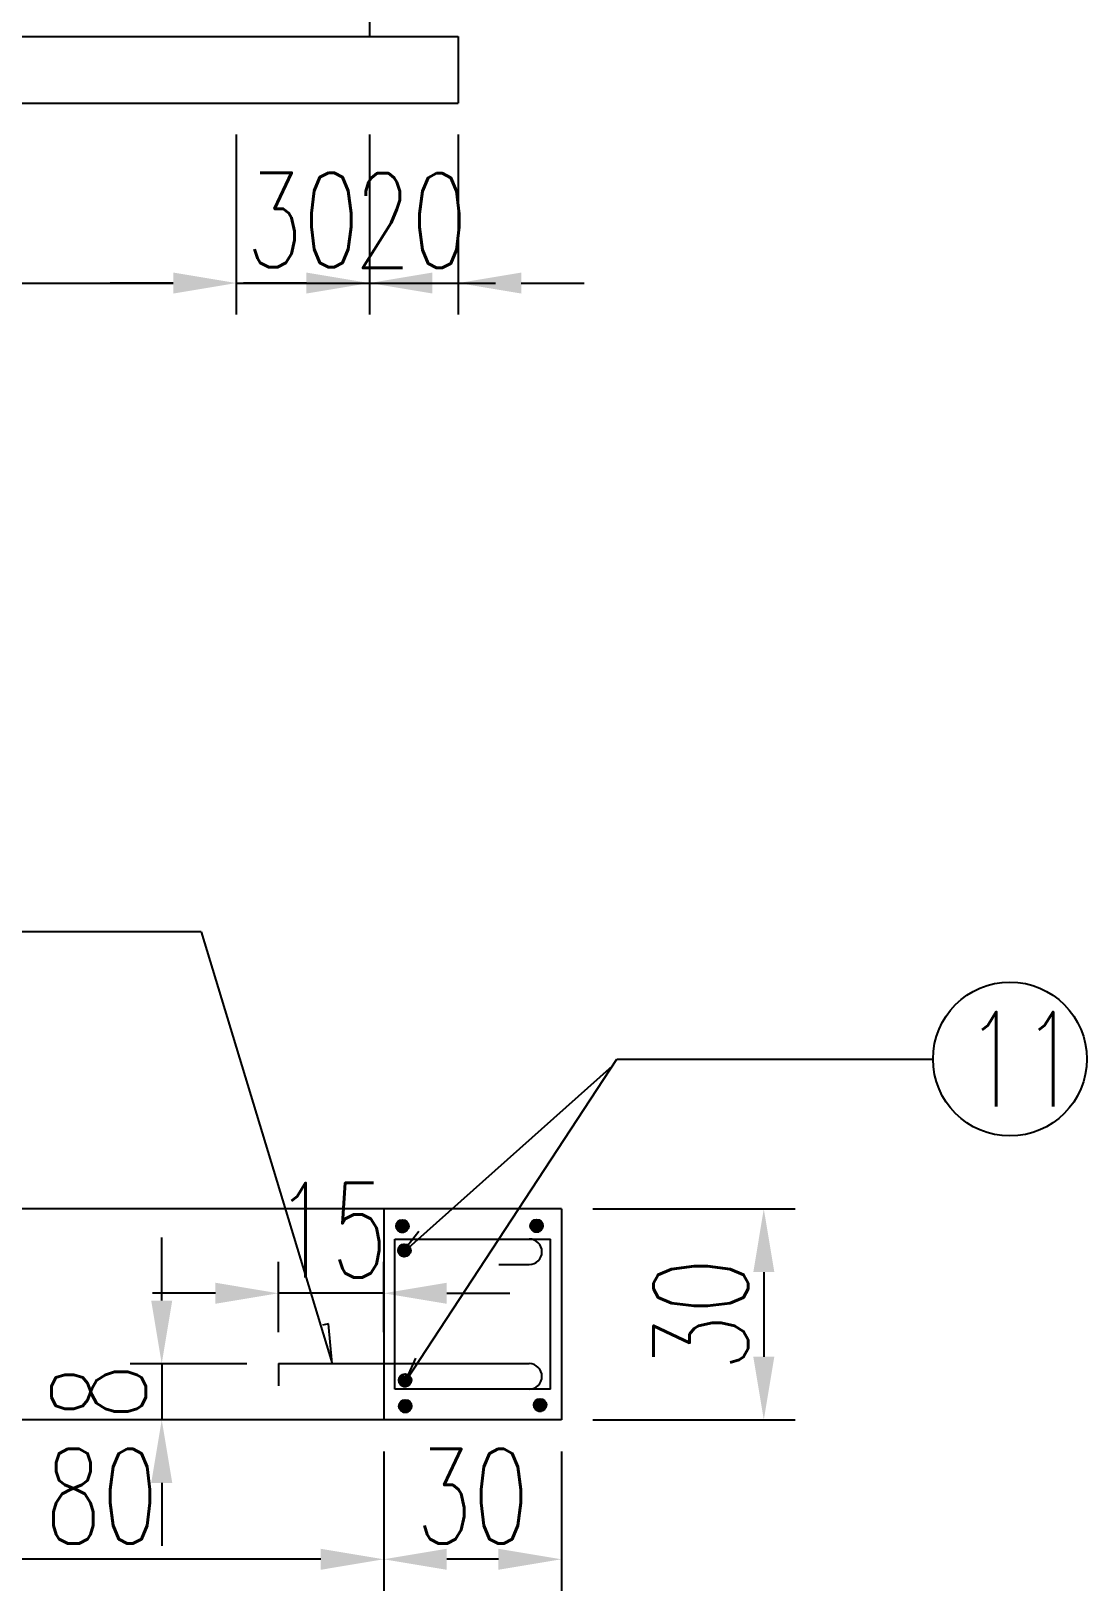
# Model space of a CAD drawing. Extents: x 5781 to 12795, y 1434 to 2653.
# Drawn here: x 8714.18 to 8747.69, y 1946.12 to 1995.6 of the extents above; entities that cross this region are included whole.
import ezdxf
from ezdxf.enums import TextEntityAlignment as Align

# ---------------------------------------------------------------- set-up
doc = ezdxf.new("R2010")
doc.units = 0
doc.header["$LTSCALE"] = 5
doc.header["$PDMODE"] = 32
doc.header["$PDSIZE"] = 0.3
doc.layers.get('0').update_dxf_attribs({"linetype": 'CONTINUOUS'})
doc.layers.get('Defpoints').update_dxf_attribs({"linetype": 'CONTINUOUS'})
for name, color, linetype in [('尺寸标注', 4, 'CONTINUOUS'), ('文字字符', 7, 'CONTINUOUS'), ('补充', 1, 'CONTINUOUS')]:
    doc.layers.add(name, color=color, linetype=linetype)
doc.styles.get("Standard").update_dxf_attribs({"font": 'simplex1.shx', "width": 0.7, "bigfont": 'hztxt.shx'})
doc.dimstyles.new('比例1：25', dxfattribs={"dimtxt": 3, "dimasz": 2, "dimexe": 1, "dimexo": 1, "dimgap": 0.5, "dimtad": 1, "dimlfac": 2.5, "dimzin": 13, "dimdsep": 46, "dimtxsty": 'Standard', "dimcen": -0.09, "dimclrd": 256, "dimclre": 256, "dimclrt": 7, "dimaunit": 1, "dimadec": 0, "dimazin": 0, "dimtfac": 0.0005, "dimtix": 1, "dimtmove": 2, "dimatfit": 3, "dimfxl": 0, "dimtolj": 1, "dimtzin": 13, "dimarcsym": 0})
pattern_1 = [(0, (6922.389076, 1548.461328), (0.03382550336, 0.03382550336), [0.0338255034, -0.0338255034]), (0, (6922.389076, 1548.474012), (0.03382550336, 0.03382550336), [0.0338255034, -0.0338255034]), (0, (6922.389076, 1548.486697), (0.03382550336, 0.03382550336), [0.0338255034, -0.0338255034]), (90, (6922.393304, 1548.490925), (-0.03382550336, 0.03382550336), [0.0338255034, -0.0338255034]), (90, (6922.405988, 1548.490925), (-0.03382550336, 0.03382550336), [0.0338255034, -0.0338255034]), (90, (6922.418673, 1548.490925), (-0.03382550336, 0.03382550336), [0.0338255034, -0.0338255034])]

# ---------------------------------------------------------------- blocks, each defined once
blk = doc.blocks.new('*D1128')
at = {"layer": 'Defpoints', "color": 0, "ltscale": 0.5}
for p in [(8722.026, 1955.563), (8722.026, 1953.33), (8725.37, 1953.33)]:
    blk.add_point(p, dxfattribs=at)
at = {"layer": '尺寸标注', "lineweight": -2, "ltscale": 0.5}
for p, q in [((8722.026, 1954.33), (8722.026, 1956.563)), ((8725.37, 1954.33), (8725.37, 1956.563)), ((8720.026, 1955.563), (8718.026, 1955.563)), ((8725.37, 1955.563), (8722.026, 1955.563)), ((8727.37, 1955.563), (8729.37, 1955.563))]:
    blk.add_line(p, q, dxfattribs=at)
at = {"layer": '尺寸标注', "ltscale": 0.5}
for points in [[(8720.026, 1955.897), (8720.026, 1955.23), (8722.026, 1955.563)], [(8727.37, 1955.897), (8727.37, 1955.23), (8725.37, 1955.563)]]:
    blk.add_solid(points, dxfattribs=at)
at = {"layer": '尺寸标注', "color": 7, "ltscale": 0.5, "insert": (8723.698, 1957.563), "char_height": 3, "attachment_point": 5}
blk.add_mtext('\\A1;15', dxfattribs=at)
blk = doc.blocks.new('*D1129')
at = {"layer": 'Defpoints', "color": 0, "ltscale": 0.5}
for p in [(8724.917, 1993.32), (8727.736, 1993.32), (8727.736, 1987.61)]:
    blk.add_point(p, dxfattribs=at)
at = {"layer": '尺寸标注', "lineweight": -2, "ltscale": 0.5}
for p, q in [((8724.917, 1992.32), (8724.917, 1986.61)), ((8727.736, 1992.32), (8727.736, 1986.61)), ((8722.917, 1987.61), (8720.917, 1987.61)), ((8724.917, 1987.61), (8727.736, 1987.61)), ((8729.736, 1987.61), (8731.736, 1987.61))]:
    blk.add_line(p, q, dxfattribs=at)
at = {"layer": '尺寸标注', "ltscale": 0.5}
for points in [[(8722.917, 1987.943), (8722.917, 1987.277), (8724.917, 1987.61)], [(8729.736, 1987.943), (8729.736, 1987.277), (8727.736, 1987.61)]]:
    blk.add_solid(points, dxfattribs=at)
at = {"layer": '尺寸标注', "color": 7, "ltscale": 0.5, "insert": (8726.237, 1989.592), "char_height": 3, "attachment_point": 5}
blk.add_mtext('\\A1;20', dxfattribs=at)
blk = doc.blocks.new('*D1130')
at = {"layer": 'Defpoints', "color": 0, "ltscale": 0.5}
for p in [(8707.467, 1951.547), (8725.37, 1951.547), (8707.467, 1947.125)]:
    blk.add_point(p, dxfattribs=at)
at = {"layer": '尺寸标注', "lineweight": -2, "ltscale": 0.5}
for p, q in [((8707.467, 1950.547), (8707.467, 1946.125)), ((8725.37, 1950.547), (8725.37, 1946.125)), ((8723.37, 1947.125), (8709.467, 1947.125))]:
    blk.add_line(p, q, dxfattribs=at)
at = {"layer": '尺寸标注', "ltscale": 0.5}
for points in [[(8709.467, 1947.458), (8709.467, 1946.791), (8707.467, 1947.125)], [(8723.37, 1947.458), (8723.37, 1946.791), (8725.37, 1947.125)]]:
    blk.add_solid(points, dxfattribs=at)
at = {"layer": '尺寸标注', "color": 7, "ltscale": 0.5, "insert": (8716.418, 1949.125), "char_height": 3, "attachment_point": 5}
blk.add_mtext('\\A1;80', dxfattribs=at)
blk = doc.blocks.new('*D1131')
at = {"layer": 'Defpoints', "color": 0, "ltscale": 0.5}
for p in [(8697.434, 1993.32), (8720.689, 1993.32), (8720.689, 1987.61)]:
    blk.add_point(p, dxfattribs=at)
at = {"layer": '尺寸标注', "lineweight": -2, "ltscale": 0.5}
for p, q in [((8697.434, 1992.32), (8697.434, 1986.61)), ((8720.689, 1992.32), (8720.689, 1986.61)), ((8699.434, 1987.61), (8718.689, 1987.61))]:
    blk.add_line(p, q, dxfattribs=at)
at = {"layer": '尺寸标注', "ltscale": 0.5}
for points in [[(8699.434, 1987.943), (8699.434, 1987.277), (8697.434, 1987.61)], [(8718.689, 1987.943), (8718.689, 1987.277), (8720.689, 1987.61)]]:
    blk.add_solid(points, dxfattribs=at)
at = {"layer": '尺寸标注', "color": 7, "ltscale": 0.5, "insert": (8709.061, 1989.61), "char_height": 3, "attachment_point": 5}
blk.add_mtext('\\A1;165', dxfattribs=at)
blk = doc.blocks.new('*D1134')
at = {"layer": 'Defpoints', "color": 0, "ltscale": 0.5}
for p in [(8720.689, 1993.32), (8724.917, 1993.32), (8724.917, 1987.61)]:
    blk.add_point(p, dxfattribs=at)
at = {"layer": '尺寸标注', "lineweight": -2, "ltscale": 0.5}
for p, q in [((8720.689, 1992.32), (8720.689, 1986.61)), ((8724.917, 1992.32), (8724.917, 1986.61)), ((8718.689, 1987.61), (8716.689, 1987.61)), ((8720.689, 1987.61), (8724.917, 1987.61)), ((8726.917, 1987.61), (8728.917, 1987.61))]:
    blk.add_line(p, q, dxfattribs=at)
at = {"layer": '尺寸标注', "ltscale": 0.5}
for points in [[(8718.689, 1987.943), (8718.689, 1987.277), (8720.689, 1987.61)], [(8726.917, 1987.943), (8726.917, 1987.277), (8724.917, 1987.61)]]:
    blk.add_solid(points, dxfattribs=at)
at = {"layer": '尺寸标注', "color": 7, "ltscale": 0.5, "insert": (8722.803, 1989.61), "char_height": 3, "attachment_point": 5}
blk.add_mtext('\\A1;30', dxfattribs=at)
blk = doc.blocks.new('*D1137')
at = {"layer": 'Defpoints', "color": 0, "ltscale": 0.5}
for p in [(8722.026, 1953.33), (8718.324, 1951.547), (8722.026, 1951.547)]:
    blk.add_point(p, dxfattribs=at)
at = {"layer": '尺寸标注', "lineweight": -2, "ltscale": 0.5}
for p, q in [((8718.324, 1955.33), (8718.324, 1957.33)), ((8721.026, 1953.33), (8717.324, 1953.33)), ((8718.324, 1953.33), (8718.324, 1951.547)), ((8721.026, 1951.547), (8717.324, 1951.547)), ((8718.324, 1949.547), (8718.324, 1947.547))]:
    blk.add_line(p, q, dxfattribs=at)
at = {"layer": '尺寸标注', "ltscale": 0.5}
for points in [[(8717.99, 1955.33), (8718.657, 1955.33), (8718.324, 1953.33)], [(8717.99, 1949.547), (8718.657, 1949.547), (8718.324, 1951.547)]]:
    blk.add_solid(points, dxfattribs=at)
at = {"layer": '尺寸标注', "color": 7, "ltscale": 0.5, "insert": (8716.324, 1952.439), "char_height": 3, "attachment_point": 5, "rotation": 90}
blk.add_mtext('\\A1;8', dxfattribs=at)
blk = doc.blocks.new('*D1100')
at = {"layer": 'Defpoints', "color": 0, "ltscale": 0.5}
for p in [(8725.37, 1951.547), (8731.008, 1951.547), (8725.37, 1947.125)]:
    blk.add_point(p, dxfattribs=at)
at = {"layer": '尺寸标注', "lineweight": -2, "ltscale": 0.5}
for p, q in [((8725.37, 1950.547), (8725.37, 1946.125)), ((8731.008, 1950.547), (8731.008, 1946.125)), ((8729.008, 1947.125), (8727.37, 1947.125))]:
    blk.add_line(p, q, dxfattribs=at)
at = {"layer": '尺寸标注', "ltscale": 0.5}
for points in [[(8727.37, 1947.458), (8727.37, 1946.791), (8725.37, 1947.125)], [(8729.008, 1947.458), (8729.008, 1946.791), (8731.008, 1947.125)]]:
    blk.add_solid(points, dxfattribs=at)
at = {"layer": '尺寸标注', "color": 7, "ltscale": 0.5, "insert": (8728.189, 1949.125), "char_height": 3, "attachment_point": 5}
blk.add_mtext('\\A1;30', dxfattribs=at)
blk = doc.blocks.new('*D1101')
at = {"layer": 'Defpoints', "color": 0, "ltscale": 0.5}
for p in [(8731.008, 1958.237), (8731.008, 1951.547), (8737.433, 1951.547)]:
    blk.add_point(p, dxfattribs=at)
at = {"layer": '尺寸标注', "lineweight": -2, "ltscale": 0.5}
for p, q in [((8732.008, 1958.237), (8738.433, 1958.237)), ((8737.433, 1956.237), (8737.433, 1953.547)), ((8732.008, 1951.547), (8738.433, 1951.547))]:
    blk.add_line(p, q, dxfattribs=at)
at = {"layer": '尺寸标注', "ltscale": 0.5}
for points in [[(8737.1, 1956.237), (8737.767, 1956.237), (8737.433, 1958.237)], [(8737.1, 1953.547), (8737.767, 1953.547), (8737.433, 1951.547)]]:
    blk.add_solid(points, dxfattribs=at)
at = {"layer": '尺寸标注', "color": 7, "ltscale": 0.5, "insert": (8735.433, 1954.892), "char_height": 3, "attachment_point": 5, "rotation": 90}
blk.add_mtext('\\A1;30', dxfattribs=at)

msp = doc.modelspace()

# ---------------------------------------------------------------- hatches: boundary and pattern name
h = msp.add_hatch()
h.set_pattern_fill('BRICK', color=1, scale=0.541208, style=0)
h.set_pattern_definition([(0, (1511.87498, 323.1889), (0, 0.1353020134), []), (90, (1511.87498, 323.1889), (-0.270604027, 2e-17), [0.135302013, -0.135302013]), (90, (1512.01028, 323.1889), (-0.270604027, 2e-17), [-0.135302013, 0.135302013])])
h.paths.add_polyline_path([(8725.7616, 1957.6968, 1.0000005), (8726.1621, 1957.6968, 1.0000005)])
h = msp.add_hatch()
h.set_pattern_fill('EARTH', color=1, scale=0.135302, style=0)
h.set_pattern_definition([(0, (6917.004316, 1549.175324), (0.03382550336, 0.03382550336), [0.0338255034, -0.0338255034]), (0, (6917.004316, 1549.188008), (0.03382550336, 0.03382550336), [0.0338255034, -0.0338255034]), (0, (6917.004316, 1549.200693), (0.03382550336, 0.03382550336), [0.0338255034, -0.0338255034]), (90, (6917.008544, 1549.20492), (-0.03382550336, 0.03382550336), [0.0338255034, -0.0338255034]), (90, (6917.02123, 1549.20492), (-0.03382550336, 0.03382550336), [0.0338255034, -0.0338255034]), (90, (6917.033913, 1549.20492), (-0.03382550336, 0.03382550336), [0.0338255034, -0.0338255034])])
h.paths.add_polyline_path([(8726.0879, 1957.8523), (8725.9395, 1957.8523), (8725.9395, 1957.4978, 0.4474167), (8726.1621, 1957.6968, 0.2262272)])
h.paths.add_polyline_path([(8725.9395, 1957.8523), (8725.8358, 1957.8523, 0.2262272), (8725.7616, 1957.6968, 0.3817721), (8725.9395, 1957.4978)])
h = msp.add_hatch()
h.set_pattern_fill('BRICK', color=1, scale=0.541208, style=0)
h.set_pattern_definition([(0, (1516.1356, 323.19772), (0, 0.1353020134), []), (90, (1516.1356, 323.19772), (-0.270604027, 2e-17), [0.135302013, -0.135302013]), (90, (1516.2709, 323.19772), (-0.270604027, 2e-17), [-0.135302013, 0.135302013])])
h.paths.add_polyline_path([(8730.0222, 1957.7056, 1.0000005), (8730.4227, 1957.7056, 1.0000005)])
h = msp.add_hatch()
h.set_pattern_fill('EARTH', color=1, scale=0.135302, style=0)
h.set_pattern_definition([(0, (6921.264934, 1549.184145), (0.03382550336, 0.03382550336), [0.0338255034, -0.0338255034]), (0, (6921.264934, 1549.19683), (0.03382550336, 0.03382550336), [0.0338255034, -0.0338255034]), (0, (6921.264934, 1549.209514), (0.03382550336, 0.03382550336), [0.0338255034, -0.0338255034]), (90, (6921.269162, 1549.213742), (-0.03382550336, 0.03382550336), [0.0338255034, -0.0338255034]), (90, (6921.281847, 1549.213742), (-0.03382550336, 0.03382550336), [0.0338255034, -0.0338255034]), (90, (6921.29453, 1549.213742), (-0.03382550336, 0.03382550336), [0.0338255034, -0.0338255034])])
h.paths.add_polyline_path([(8730.3485, 1957.8612), (8730.2001, 1957.8612), (8730.2001, 1957.5066, 0.4474167), (8730.4227, 1957.7056, 0.2262272)])
h.paths.add_polyline_path([(8730.2001, 1957.8612), (8730.0964, 1957.8612, 0.2262272), (8730.0222, 1957.7056, 0.3817721), (8730.2001, 1957.5066)])
h = msp.add_hatch()
h.set_pattern_fill('EARTH', color=1, scale=0.135302, style=0)
h.set_pattern_definition([(0, (6922.389076, 1548.459216), (0.03382550336, 0.03382550336), [0.0338255034, -0.0338255034]), (0, (6922.389076, 1548.4719), (0.03382550336, 0.03382550336), [0.0338255034, -0.0338255034]), (0, (6922.389076, 1548.484585), (0.03382550336, 0.03382550336), [0.0338255034, -0.0338255034]), (90, (6922.393304, 1548.488813), (-0.03382550336, 0.03382550336), [0.0338255034, -0.0338255034]), (90, (6922.405988, 1548.488813), (-0.03382550336, 0.03382550336), [0.0338255034, -0.0338255034]), (90, (6922.418673, 1548.488813), (-0.03382550336, 0.03382550336), [0.0338255034, -0.0338255034])])
h.paths.add_polyline_path([(8725.9121, 1957.0863, 0.244264), (8725.827, 1956.9225, 0.244264), (8725.9121, 1956.7586)])
h = msp.add_hatch()
h.set_pattern_fill('EARTH', color=1, scale=0.135302, style=0)
h.set_pattern_definition(pattern_1)
h.paths.add_polyline_path([(8726.2275, 1956.9246, 0.607376), (8725.9121, 1957.0884), (8725.9121, 1956.7607, 0.607376)])
h = msp.add_hatch()
h.set_pattern_fill('EARTH', color=1, scale=0.135302, style=0)
h.set_pattern_definition(pattern_1)
h.paths.add_polyline_path([(8726.2275, 1956.9246, 0.607376), (8725.9121, 1957.0884), (8725.9121, 1956.7607, 0.607376)])
h = msp.add_hatch()
h.set_pattern_fill('BRICK', color=1, scale=0.541208, style=0)
h.set_pattern_definition([(0, (1511.96128, 318.29575), (0, 0.1353020134), []), (90, (1511.96128, 318.29575), (-0.270604027, 2e-17), [0.135302013, -0.135302013]), (90, (1512.09658, 318.29575), (-0.270604027, 2e-17), [-0.135302013, 0.135302013])])
h.paths.add_polyline_path([(8725.8479, 1952.8036, 1.0000005), (8726.2484, 1952.8036, 1.0000005)])
h = msp.add_hatch()
h.set_pattern_fill('EARTH', color=1, scale=0.135302, style=0)
h.set_pattern_definition([(0, (6917.090616, 1544.282178), (0.03382550336, 0.03382550336), [0.0338255034, -0.0338255034]), (0, (6917.090616, 1544.294863), (0.03382550336, 0.03382550336), [0.0338255034, -0.0338255034]), (0, (6917.090616, 1544.307547), (0.03382550336, 0.03382550336), [0.0338255034, -0.0338255034]), (90, (6917.094844, 1544.311775), (-0.03382550336, 0.03382550336), [0.0338255034, -0.0338255034]), (90, (6917.10753, 1544.311775), (-0.03382550336, 0.03382550336), [0.0338255034, -0.0338255034]), (90, (6917.120213, 1544.311775), (-0.03382550336, 0.03382550336), [0.0338255034, -0.0338255034])])
h.paths.add_polyline_path([(8726.1742, 1952.9592), (8726.0258, 1952.9592), (8726.0258, 1952.6046, 0.4474167), (8726.2484, 1952.8036, 0.2262272)])
h.paths.add_polyline_path([(8726.0258, 1952.9592), (8725.9221, 1952.9592, 0.2262272), (8725.8479, 1952.8036, 0.3817721), (8726.0258, 1952.6046)])
h = msp.add_hatch()
h.set_pattern_fill('BRICK', color=1, scale=0.541208, style=0)
h.set_pattern_definition([(0, (1511.96751, 317.4762), (0, 0.1353020134), []), (90, (1511.96751, 317.4762), (-0.270604027, 2e-17), [0.135302013, -0.135302013]), (90, (1512.10282, 317.4762), (-0.270604027, 2e-17), [-0.135302013, 0.135302013])])
h.paths.add_polyline_path([(8725.8541, 1951.9841, 1.0000005), (8726.2546, 1951.9841, 1.0000005)])
h = msp.add_hatch()
h.set_pattern_fill('EARTH', color=1, scale=0.135302, style=0)
h.set_pattern_definition([(0, (6917.09685, 1543.46263), (0.03382550336, 0.03382550336), [0.0338255034, -0.0338255034]), (0, (6917.09685, 1543.475313), (0.03382550336, 0.03382550336), [0.0338255034, -0.0338255034]), (0, (6917.09685, 1543.487998), (0.03382550336, 0.03382550336), [0.0338255034, -0.0338255034]), (90, (6917.10108, 1543.492226), (-0.03382550336, 0.03382550336), [0.0338255034, -0.0338255034]), (90, (6917.113763, 1543.492226), (-0.03382550336, 0.03382550336), [0.0338255034, -0.0338255034]), (90, (6917.126448, 1543.492226), (-0.03382550336, 0.03382550336), [0.0338255034, -0.0338255034])])
h.paths.add_polyline_path([(8726.1804, 1952.1397), (8726.032, 1952.1397), (8726.032, 1951.7851, 0.4474167), (8726.2546, 1951.9841, 0.2262272)])
h.paths.add_polyline_path([(8726.032, 1952.1397), (8725.9283, 1952.1397, 0.2262272), (8725.8541, 1951.9841, 0.3817721), (8726.032, 1951.7851)])
h = msp.add_hatch()
h.set_pattern_fill('BRICK', color=1, scale=0.541208, style=0)
h.set_pattern_definition([(0, (1516.24497, 317.51161), (0, 0.1353020134), []), (90, (1516.24497, 317.5116), (-0.270604027, 2e-17), [0.135302013, -0.135302013]), (90, (1516.38027, 317.5116), (-0.270604027, 2e-17), [-0.135302013, 0.135302013])])
h.paths.add_polyline_path([(8730.1316, 1952.0195, 1.0000005), (8730.5321, 1952.0195, 1.0000005)])
h = msp.add_hatch()
h.set_pattern_fill('EARTH', color=1, scale=0.135302, style=0)
h.set_pattern_definition([(0, (6921.374302, 1543.498038), (0.03382550336, 0.03382550336), [0.0338255034, -0.0338255034]), (0, (6921.374302, 1543.510723), (0.03382550336, 0.03382550336), [0.0338255034, -0.0338255034]), (0, (6921.374302, 1543.523407), (0.03382550336, 0.03382550336), [0.0338255034, -0.0338255034]), (90, (6921.37853, 1543.527636), (-0.03382550336, 0.03382550336), [0.0338255034, -0.0338255034]), (90, (6921.391215, 1543.527636), (-0.03382550336, 0.03382550336), [0.0338255034, -0.0338255034]), (90, (6921.4039, 1543.527636), (-0.03382550336, 0.03382550336), [0.0338255034, -0.0338255034])])
h.paths.add_polyline_path([(8730.4579, 1952.1751), (8730.3095, 1952.1751), (8730.3095, 1951.8205, 0.4474167), (8730.5321, 1952.0195, 0.2262272)])
h.paths.add_polyline_path([(8730.3095, 1952.1751), (8730.2058, 1952.1751, 0.2262272), (8730.1316, 1952.0195, 0.3817721), (8730.3095, 1951.8205)])

# ---------------------------------------------------------------- linework, layer by layer
at = {"color": 3}
for p, q in [((8719.5736, 1967.0293), (8700.7734, 1967.0293)), ((8719.5736, 1967.0293), (8723.737, 1953.3301)), ((8725.9643, 1956.8398), (8732.6264, 1962.7753)), ((8726.0996, 1952.8228), (8732.7697, 1962.9939)), ((8732.7697, 1962.9939), (8742.8039, 1962.9939)), ((8726.0167, 1956.9421), (8726.479, 1957.5383)), ((8723.6158, 1954.5979), (8723.425, 1954.549)), ((8723.737, 1953.3301), (8723.6158, 1954.5979)), ((8726.0802, 1952.8203), (8726.3871, 1953.5095))]:
    msp.add_line(p, q, dxfattribs=at)
at = {"color": 1}
for p, q in [((8725.7263, 1957.2847), (8730.6576, 1957.2847)), ((8725.7263, 1952.5201), (8725.7263, 1957.2847)), ((8730.6576, 1952.5201), (8730.6576, 1957.2847)), ((8729.0261, 1956.4729), (8729.9861, 1956.4729)), ((8729.0261, 1953.3319), (8729.9861, 1953.3319)), ((8730.6576, 1952.5201), (8725.7263, 1952.5201))]:
    msp.add_line(p, q, dxfattribs=at)
at = {"color": 3}
msp.add_circle((8745.2448, 1962.9939), 2.4409, dxfattribs=at)
at = {"color": 1}
for centre in [(8725.9619, 1957.6968), (8730.2225, 1957.7056), (8726.0273, 1956.9246), (8726.0482, 1952.8036), (8726.0544, 1951.9841), (8730.3318, 1952.0195)]:
    msp.add_circle(centre, 0.2002, dxfattribs=at)
for centre in [(8729.9861, 1956.8788), (8729.9861, 1952.926)]:
    msp.add_arc(centre, 0.4059, 270, 90, dxfattribs=at)
at = {"layer": '尺寸标注', "color": 0}
for p, q in [((8724.9168, 2071.4427), (8724.9168, 1995.4339)), ((8685.4537, 1995.4339), (8727.7356, 1995.4339)), ((8727.7356, 1995.4339), (8727.7356, 1993.3198)), ((8685.4537, 1993.3198), (8727.7356, 1993.3198)), ((8731.0076, 1958.2368), (8674.6317, 1958.2368)), ((8725.37, 1958.2368), (8725.37, 1951.5473)), ((8731.0076, 1958.2368), (8731.0076, 1951.5473)), ((8731.0076, 1951.5473), (8674.6317, 1951.5473))]:
    msp.add_line(p, q, dxfattribs=at)
at = {"layer": '尺寸标注', "ltscale": 0.5}
msp.add_line((8720.6886, 1987.61), (8724.9168, 1987.61), dxfattribs=at)
at = {"layer": '补充', "color": 5}
for q in [(8729.8286, 1953.3301), (8722.0262, 1952.6254)]:
    msp.add_line((8722.0262, 1953.3301), q, dxfattribs=at)

# ---------------------------------------------------------------- texts
at = {"layer": '文字字符', "color": 7, "width": 0.7}
msp.add_text('11', height=3, dxfattribs=at).set_placement((8743.8222, 1962.9866), align=Align.MIDDLE_LEFT)

# ---------------------------------------------------------------- dimensions: what is measured, and where the dimension line sits
at = {"layer": '尺寸标注', "ltscale": 0.5}
for base, p1, p2, text, picture, middle in [((8720.6886, 1987.61), (8697.4336, 1993.3198), (8720.6886, 1993.3198), '165', '*D1131', (8709.0611, 1989.61)), ((8724.9168, 1987.61), (8720.6886, 1993.3198), (8724.9168, 1993.3198), '30', '*D1134', (8722.8027, 1989.61)), ((8707.4667, 1947.1245), (8725.37, 1951.5473), (8707.4667, 1951.5473), '80', '*D1130', (8716.4184, 1949.1245))]:
    dim = msp.add_linear_dim(base=base, p1=p1, p2=p2, text=text, dimstyle='比例1：25', dxfattribs=at)
    dim.commit()
    dim.dimension.update_dxf_attribs({"geometry": picture, "text_midpoint": middle})
dim = msp.add_linear_dim(base=(8727.7356, 1987.61), p1=(8724.9168, 1993.3198), p2=(8727.7356, 1993.3198), text='20', dimstyle='比例1：25', dxfattribs=at)
dim.commit()
dim.dimension.update_dxf_attribs({"geometry": '*D1129', "text_midpoint": (8726.2368, 1989.5923), "dimtype": 160})
for p1, p2, distance, text, picture, middle in [((8725.37, 1953.3301), (8722.0262, 1953.3301), -2.2331, '15', '*D1128', (8723.6981, 1957.5633)), ((8731.0076, 1958.2368), (8731.0076, 1951.5473), 6.4259, '30', '*D1101', (8735.4335, 1954.892)), ((8722.0262, 1953.3301), (8722.0262, 1951.5473), -3.7026, '8', '*D1137', (8716.3236, 1952.4387)), ((8731.0076, 1951.5473), (8725.37, 1951.5473), 4.4227, '30', '*D1100', (8728.1888, 1949.1245))]:
    dim = msp.add_aligned_dim(p1=p1, p2=p2, distance=distance, text=text, dimstyle='比例1：25', dxfattribs=at)
    dim.commit()
    dim.dimension.update_dxf_attribs({"geometry": picture, "text_midpoint": middle})

doc.saveas('drawing.dxf')
